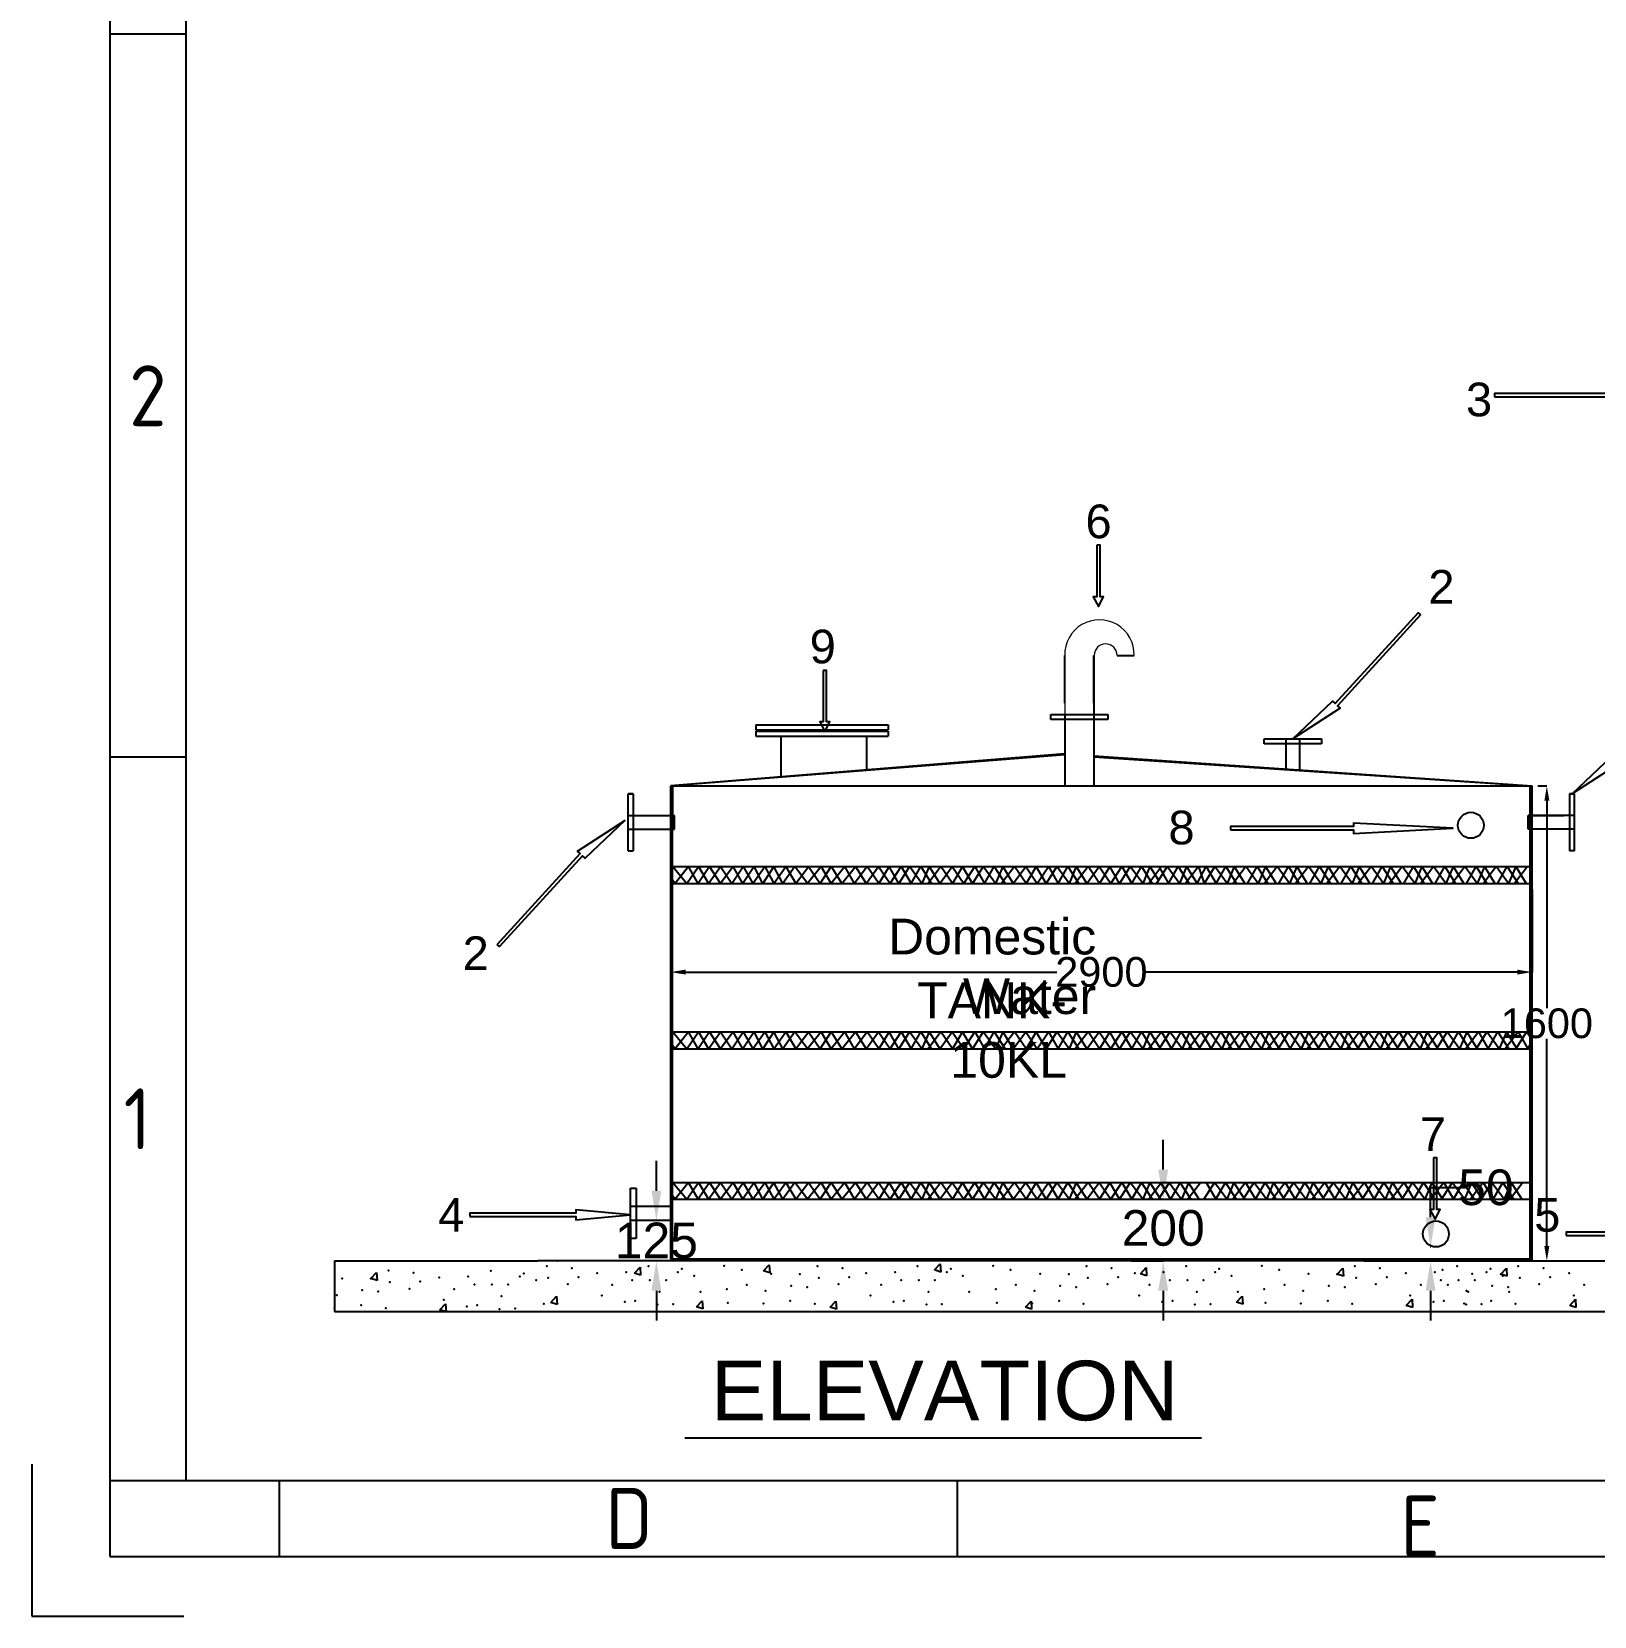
# Model space of a CAD drawing. Header units: millimetres. Extents: x 11098 to 43438, y 8603 to 21518.
# Drawn here: x 11098 to 16360, y 8658 to 13994 of the extents above; entities that cross this region are included whole.
import ezdxf
from ezdxf.enums import TextEntityAlignment as Align

# ---------------------------------------------------------------- set-up
doc = ezdxf.new("R2010")
doc.units = ezdxf.units.MM
doc.header["$MEASUREMENT"] = 0
doc.layers.add('TEXT', color=5, linetype='Continuous')
doc.styles.add('ISOCP', font='isocp.shx')
doc.styles.get("Standard").update_dxf_attribs({"font": 'arial.ttf'})
doc.dimstyles.get("Standard").update_dxf_attribs({"dimtxt": 100, "dimasz": 50, "dimexe": 0.18, "dimexo": 20, "dimgap": 0.5, "dimtad": 0, "dimtih": 1, "dimtoh": 1, "dimdec": 0, "dimzin": 0, "dimdsep": 46, "dimtxsty": 'Standard', "dimcen": 0.09, "dimadec": 0, "dimazin": 0, "dimtfac": 1, "dimtdec": 0, "dimtofl": 0, "dimtmove": 0, "dimatfit": 3, "dimfxl": 1, "dimtolj": 1, "dimtzin": 0, "dimarcsym": 0})

# ---------------------------------------------------------------- blocks, each defined once
blk = doc.blocks.new('*D60')
at = {"color": 0, "lineweight": -2, "transparency": 16777216}
for p, q in [((14908.5, 10162.2), (14908.5, 10262.2)), ((14830.2, 10062.2), (14908.7, 10062.2)), ((14800.4, 9854.3), (14908.7, 9854.3)), ((14908.5, 9754.3), (14908.5, 9654.3))]:
    blk.add_line(p, q, dxfattribs=at)
at = {"color": 0, "transparency": 16777216}
for points in [[(14891.8, 10162.2), (14925.1, 10162.2), (14908.5, 10062.2)], [(14891.8, 9754.3), (14925.1, 9754.3), (14908.5, 9854.3)]]:
    blk.add_solid(points, dxfattribs=at)
at = {"layer": 'Defpoints', "color": 0, "transparency": 16777216}
for p in [(14810.2, 10062.2), (14780.4, 9854.3), (14908.5, 9854.3)]:
    blk.add_point(p, dxfattribs=at)
at = {"color": 0, "transparency": 16777216, "insert": (14908.5, 9964.8), "char_height": 120, "attachment_point": 5}
blk.add_mtext('\\A1;200', dxfattribs=at)
blk = doc.blocks.new('*D63')
at = {"color": 0, "lineweight": -2, "transparency": 16777216}
for p, q in [((13201.9, 10091.1), (13201.9, 10191.1)), ((13219.4, 9991.1), (13202, 9991.1)), ((13219.4, 9854.3), (13202, 9854.3)), ((13201.9, 9754.3), (13201.9, 9654.3))]:
    blk.add_line(p, q, dxfattribs=at)
at = {"color": 0, "transparency": 16777216}
for points in [[(13185.2, 10091.1), (13218.5, 10091.1), (13201.9, 9991.1)], [(13185.2, 9754.3), (13218.5, 9754.3), (13201.9, 9854.3)]]:
    blk.add_solid(points, dxfattribs=at)
at = {"layer": 'Defpoints', "color": 0, "transparency": 16777216}
for p in [(13199.4, 9991.1), (13199.4, 9854.3), (13201.9, 9854.3)]:
    blk.add_point(p, dxfattribs=at)
at = {"color": 0, "transparency": 16777216, "insert": (13201.9, 9922.7), "char_height": 120, "attachment_point": 5}
blk.add_mtext('\\A1;125', dxfattribs=at)
blk = doc.blocks.new('*D64')
at = {"color": 0, "lineweight": -2, "transparency": 16777216}
for p, q in [((15808.7, 10001.6), (15808.7, 10101.6)), ((15808.7, 10101.6), (15908.7, 10101.6)), ((15806.8, 9901.6), (15808.5, 9901.6)), ((15806.8, 9854.3), (15808.5, 9854.3)), ((15808.7, 9754.3), (15808.7, 9654.3))]:
    blk.add_line(p, q, dxfattribs=at)
at = {"color": 0, "transparency": 16777216}
for points in [[(15792.1, 10001.6), (15825.4, 10001.6), (15808.7, 9901.6)], [(15792.1, 9754.3), (15825.4, 9754.3), (15808.7, 9854.3)]]:
    blk.add_solid(points, dxfattribs=at)
at = {"layer": 'Defpoints', "color": 0, "transparency": 16777216}
for p in [(15826.8, 9901.6), (15808.7, 9854.3), (15826.8, 9854.3)]:
    blk.add_point(p, dxfattribs=at)
at = {"color": 0, "transparency": 16777216, "insert": (15995, 10101.6), "char_height": 120, "attachment_point": 5}
blk.add_mtext('\\A1;50', dxfattribs=at)
blk = doc.blocks.new('*D79')
at = {"color": 0, "lineweight": -2, "transparency": 16777216}
for p, q in [((16170.4, 11454), (16200.4, 11454)), ((16200.2, 11404), (16200.2, 10705.7)), ((16200.2, 9904.3), (16200.2, 10602.6)), ((16170.4, 9854.3), (16200.4, 9854.3))]:
    blk.add_line(p, q, dxfattribs=at)
at = {"color": 0, "transparency": 16777216}
for points in [[(16191.9, 11404), (16208.6, 11404), (16200.2, 11454)], [(16191.9, 9904.3), (16208.6, 9904.3), (16200.2, 9854.3)]]:
    blk.add_solid(points, dxfattribs=at)
at = {"layer": 'Defpoints', "color": 0, "transparency": 16777216}
for p in [(16150.4, 11454), (16150.4, 9854.3), (16200.2, 9854.3)]:
    blk.add_point(p, dxfattribs=at)
at = {"color": 0, "transparency": 16777216, "insert": (16200.2, 10654.1), "char_height": 100, "attachment_point": 5}
blk.add_mtext('\\A1;1600', dxfattribs=at)
blk = doc.blocks.new('*D80')
at = {"color": 0, "lineweight": -2, "transparency": 16777216}
for p, q in [((13250.3, 11105.2), (13250.3, 10826.9)), ((16150.4, 11105.5), (16150.4, 10826.9)), ((13300.3, 10827.1), (14549.8, 10827.1)), ((16100.4, 10827.1), (14850.8, 10827.1))]:
    blk.add_line(p, q, dxfattribs=at)
at = {"color": 0, "transparency": 16777216}
for points in [[(13300.3, 10835.4), (13300.3, 10818.8), (13250.3, 10827.1)], [(16100.4, 10835.4), (16100.4, 10818.8), (16150.4, 10827.1)]]:
    blk.add_solid(points, dxfattribs=at)
at = {"layer": 'Defpoints', "color": 0, "transparency": 16777216}
for p in [(13250.3, 11125.2), (16150.4, 11125.5), (16150.4, 10827.1)]:
    blk.add_point(p, dxfattribs=at)
at = {"color": 0, "transparency": 16777216, "insert": (14700.3, 10827.1), "char_height": 100, "attachment_point": 5}
blk.add_mtext('\\A1;2900', dxfattribs=at)

msp = doc.modelspace()

# ---------------------------------------------------------------- linework, layer by layer
at = {"color": 0}
for p, q in [((11361.2, 21262.1), (11361.2, 13985.5)), ((11617.5, 21005.8), (11617.5, 13985.5)), ((11617.5, 13985.5), (11361.2, 13985.5)), ((11361.2, 13985.5), (11361.2, 8859.3)), ((11617.5, 13985.5), (11617.5, 9115.6)), ((11617.5, 11550.6), (11361.2, 11550.6)), ((11098.4, 9170.4), (11098.4, 8657.8)), ((11361.2, 9115.6), (11893.2, 9115.6)), ((11893.2, 9115.6), (25386.2, 9115.6)), ((11931.2, 9115.6), (11931.2, 8859.3)), ((14214.4, 9115.6), (14214.4, 8859.3)), ((11361.2, 8859.3), (11893.2, 8859.3)), ((11893.2, 8859.3), (25642.5, 8859.3)), ((11098.4, 8657.8), (11611, 8657.8))]:
    msp.add_line(p, q, dxfattribs=at)
for p, q in [((14576.8, 11732.8), (14576.8, 11893.5)), ((14675, 11893.5), (14675, 11454)), ((14675, 11732.8), (14675, 11893.5)), ((14675, 11893.5), (14675.8, 11893.5)), ((14753, 11893.5), (14810.7, 11893.5)), ((14529.5, 11694.6), (14603.2, 11694.6)), ((14529.5, 11677.6), (14529.5, 11694.6)), ((14576.8, 11694.6), (14576.8, 11454)), ((14603.2, 11694.6), (14648.6, 11694.6)), ((14648.6, 11694.6), (14722.3, 11694.6)), ((14722.3, 11694.6), (14722.3, 11677.6)), ((13536.5, 11659.5), (13982.7, 11659.5)), ((13536.5, 11659.5), (13536.5, 11642.5)), ((13536.5, 11642.5), (13982.7, 11642.5)), ((13536.5, 11638.8), (13982.7, 11638.8)), ((13536.5, 11638.8), (13536.5, 11621.8)), ((13982.7, 11659.5), (13982.7, 11642.5)), ((13982.7, 11638.8), (13982.7, 11621.8)), ((14603.2, 11677.6), (14529.5, 11677.6)), ((14722.3, 11677.6), (14603.2, 11677.6)), ((13536.5, 11621.8), (13982.7, 11621.8)), ((13620.4, 11621.8), (13620.4, 11483.1)), ((13909, 11621.8), (13909, 11505.9)), ((15248.2, 11613.1), (15321.8, 11613.1)), ((15248.2, 11596.1), (15248.2, 11613.1)), ((15321.8, 11596.1), (15248.2, 11596.1)), ((15321.8, 11613.1), (15321.8, 11513.4)), ((15321.8, 11613.1), (15367.2, 11613.1)), ((15321.8, 11612.2), (15321.8, 11612.2)), ((15440.9, 11596.1), (15321.8, 11596.1)), ((15367.2, 11613.1), (15367.2, 11505.7)), ((15367.2, 11613.1), (15440.9, 11613.1)), ((15440.9, 11613.1), (15440.9, 11596.1)), ((14576.8, 11562.2), (13250.4, 11454)), ((14576.8, 11558.4), (13256.3, 11454)), ((14675, 11555.5), (16150.4, 11454)), ((14675, 11551.9), (16144.4, 11454)), ((13107.2, 11354.1), (13107.2, 11427.8)), ((13107.2, 11427.8), (13124.2, 11427.8)), ((13124.2, 11427.8), (13107.2, 11427.8)), ((13124.2, 11427.8), (13124.2, 11308.8)), ((13250.3, 9860), (13250.3, 11454)), ((13250.4, 11454), (16150.4, 11454)), ((13256.3, 9860), (13256.3, 11454)), ((13256.3, 11454), (13256.3, 11354)), ((13256.3, 11454), (13256.3, 11354)), ((13256.3, 11454), (13256.3, 11354)), ((13256.3, 11354), (13256.3, 11440.5)), ((16144.4, 9854.3), (16144.4, 11454)), ((16150.4, 9854.3), (16150.4, 11454)), ((16276.6, 11427.8), (16276.6, 11308.8)), ((16293.6, 11427.8), (16276.6, 11427.8)), ((16276.6, 11427.8), (16293.6, 11427.8)), ((16293.6, 11354.1), (16293.6, 11427.8)), ((13107.2, 11308.8), (13107.2, 11354.1)), ((13107.2, 11354), (13263, 11354)), ((13263, 11308.8), (13263, 11354.1)), ((16137.8, 11308.8), (16137.8, 11354.1)), ((16293.6, 11354), (16137.8, 11354)), ((16144.6, 11354), (16257.1, 11354)), ((16293.6, 11308.8), (16293.6, 11354.1)), ((13107.2, 11308.8), (13263, 11308.8)), ((13107.2, 11235.1), (13107.2, 11308.8)), ((13108.1, 11308.8), (13108.1, 11308.8)), ((13124.2, 11308.8), (13124.2, 11235.1)), ((16293.6, 11308.8), (16137.8, 11308.8)), ((16276.6, 11308.8), (16276.6, 11235.1)), ((16292.7, 11308.8), (16292.7, 11308.8)), ((16293.6, 11235.1), (16293.6, 11308.8)), ((13107.2, 11235.1), (13124.2, 11235.1)), ((16293.6, 11235.1), (16276.6, 11235.1)), ((13256.1, 11182.2), (14178.2, 11182.2)), ((13256.1, 11182.2), (16150.4, 11182.2)), ((13257, 11182.2), (13304.7, 11125.5)), ((13310.3, 11182.2), (13264.7, 11125.5)), ((13304.7, 11125.5), (13344, 11182.2)), ((13342.5, 11125.5), (13310.3, 11182.2)), ((13380.7, 11182.2), (13342.5, 11125.5)), ((13344, 11182.2), (13377.6, 11125.5)), ((13377.6, 11125.5), (13418.1, 11182.2)), ((13418, 11125.5), (13380.7, 11182.2)), ((13460.5, 11182.2), (13418, 11125.5)), ((13418.1, 11182.2), (13456, 11125.5)), ((13456, 11125.5), (13493.6, 11182.2)), ((13492.4, 11125.5), (13460.5, 11182.2)), ((13531.2, 11182.2), (13492.4, 11125.5)), ((13493.6, 11182.2), (13526.4, 11125.5)), ((13526.4, 11125.5), (13566.8, 11182.2)), ((13560.2, 11125.5), (13531.2, 11182.2)), ((13597.3, 11182.2), (13560.2, 11125.5)), ((13566.8, 11182.2), (13597.6, 11125.5)), ((13627.4, 11125.5), (13597.3, 11182.2)), ((13597.6, 11125.5), (13637.3, 11182.2)), ((13668.2, 11182.2), (13627.4, 11125.5)), ((13637.3, 11182.2), (13671.2, 11125.5)), ((13710.5, 11125.5), (13668.2, 11182.2)), ((13671.2, 11125.5), (13713.9, 11182.2)), ((13756.8, 11182.2), (13710.5, 11125.5)), ((13713.9, 11182.2), (13753.4, 11125.5)), ((13753.4, 11125.5), (13790.6, 11182.2)), ((13790.9, 11125.5), (13756.8, 11182.2)), ((13790.6, 11182.2), (13825.9, 11125.5)), ((13835.9, 11182.2), (13790.9, 11125.5)), ((13825.9, 11125.5), (13872.6, 11182.2)), ((13868.8, 11125.5), (13835.9, 11182.2)), ((13912, 11182.2), (13868.8, 11125.5)), ((13872.6, 11182.2), (13908.1, 11125.5)), ((13908.1, 11125.5), (13949.9, 11182.2)), ((13951.1, 11125.5), (13912, 11182.2)), ((13949.9, 11182.2), (13988.9, 11125.5)), ((13985.1, 11182.2), (13951.1, 11125.5)), ((14018.5, 11125.5), (13985.1, 11182.2)), ((13988.9, 11125.5), (14026.4, 11182.2)), ((14054.4, 11182.2), (14018.5, 11125.5)), ((14026.4, 11182.2), (14059.4, 11125.5)), ((14096.1, 11125.5), (14054.4, 11182.2)), ((14059.4, 11125.5), (14091.9, 11182.2)), ((14091.9, 11182.2), (14128.4, 11125.5)), ((14120.3, 11182.2), (14096.1, 11125.5)), ((14159.8, 11182.2), (14116.6, 11125.5)), ((14120.3, 11182.2), (14155.8, 11125.5)), ((14155.8, 11125.5), (14197.6, 11182.2)), ((14198.8, 11125.5), (14159.8, 11182.2)), ((14197.6, 11182.2), (14236.6, 11125.5)), ((14232.8, 11182.2), (14198.8, 11125.5)), ((14266.3, 11125.5), (14232.8, 11182.2)), ((14236.6, 11125.5), (14274.1, 11182.2)), ((14302.2, 11182.2), (14266.3, 11125.5)), ((14274.1, 11182.2), (14307.2, 11125.5)), ((14343.9, 11125.5), (14302.2, 11182.2)), ((14307.2, 11125.5), (14339.7, 11182.2)), ((14339.7, 11182.2), (14376.1, 11125.5)), ((14368.1, 11182.2), (14343.9, 11125.5)), ((14407.5, 11182.2), (14364.3, 11125.5)), ((14368.1, 11182.2), (14403.5, 11125.5)), ((14403.5, 11125.5), (14445.4, 11182.2)), ((14446.6, 11125.5), (14407.5, 11182.2)), ((14445.4, 11182.2), (14484.4, 11125.5)), ((14480.6, 11182.2), (14446.6, 11125.5)), ((14514, 11125.5), (14480.6, 11182.2)), ((14484.4, 11125.5), (14521.9, 11182.2)), ((14549.9, 11182.2), (14514, 11125.5)), ((14521.9, 11182.2), (14554.9, 11125.5)), ((14591.6, 11125.5), (14549.9, 11182.2)), ((14554.9, 11125.5), (14587.4, 11182.2)), ((14587.4, 11182.2), (14623.9, 11125.5)), ((14615.8, 11182.2), (14591.6, 11125.5)), ((14655.3, 11182.2), (14612.1, 11125.5)), ((14615.8, 11182.2), (14651.3, 11125.5)), ((14651.3, 11125.5), (14693.1, 11182.2)), ((14694.3, 11125.5), (14655.3, 11182.2)), ((14693.1, 11182.2), (14732.1, 11125.5)), ((14728.3, 11182.2), (14694.3, 11125.5)), ((14761.8, 11125.5), (14728.3, 11182.2)), ((14732.1, 11125.5), (14769.6, 11182.2)), ((14797.7, 11182.2), (14761.8, 11125.5)), ((14769.6, 11182.2), (14802.6, 11125.5)), ((14839.4, 11125.5), (14797.7, 11182.2)), ((14802.6, 11125.5), (14835.2, 11182.2)), ((14835.2, 11182.2), (14871.6, 11125.5)), ((14863.6, 11182.2), (14839.4, 11125.5)), ((14897.6, 11175.1), (14859.8, 11125.5)), ((14863.6, 11182.2), (14892.3, 11136.2)), ((14921.5, 11182.2), (14885.6, 11125.5)), ((14893.4, 11182.2), (14926.4, 11125.5)), ((14963.2, 11125.5), (14921.5, 11182.2)), ((14926.4, 11125.5), (14959, 11182.2)), ((14959, 11182.2), (14995.4, 11125.5)), ((14987.4, 11182.2), (14963.2, 11125.5)), ((15026.8, 11182.2), (14983.6, 11125.5)), ((14987.4, 11182.2), (15022.8, 11125.5)), ((15022.8, 11125.5), (15053.6, 11182.2)), ((15026.8, 11182.2), (15045.8, 11125.5)), ((15081.7, 11182.2), (15045.8, 11125.5)), ((15053.6, 11182.2), (15086.6, 11125.5)), ((15123.4, 11125.5), (15081.7, 11182.2)), ((15086.6, 11125.5), (15119.1, 11182.2)), ((15119.1, 11182.2), (15155.6, 11125.5)), ((15147.6, 11182.2), (15123.4, 11125.5)), ((15187, 11182.2), (15143.8, 11125.5)), ((15147.6, 11182.2), (15183, 11125.5)), ((15228.7, 11125.5), (15187, 11182.2)), ((15191.9, 11125.5), (15224.5, 11182.2)), ((15224.5, 11182.2), (15260.9, 11125.5)), ((15252.9, 11182.2), (15228.7, 11125.5)), ((15292.3, 11182.2), (15249.1, 11125.5)), ((15252.9, 11182.2), (15288.3, 11125.5)), ((15334, 11125.5), (15292.3, 11182.2)), ((15297.3, 11125.5), (15329.8, 11182.2)), ((15329.8, 11182.2), (15366.3, 11125.5)), ((15358.2, 11182.2), (15334, 11125.5)), ((15397.6, 11182.2), (15354.4, 11125.5)), ((15358.2, 11182.2), (15393.7, 11125.5)), ((15439.3, 11125.5), (15397.6, 11182.2)), ((15402.6, 11125.5), (15435.1, 11182.2)), ((15435.1, 11182.2), (15471.6, 11125.5)), ((15463.5, 11182.2), (15439.3, 11125.5)), ((15503, 11182.2), (15459.8, 11125.5)), ((15463.5, 11182.2), (15499, 11125.5)), ((15544.6, 11125.5), (15503, 11182.2)), ((15507.9, 11125.5), (15540.4, 11182.2)), ((15540.4, 11182.2), (15576.9, 11125.5)), ((15568.8, 11182.2), (15544.6, 11125.5)), ((15608.3, 11182.2), (15565.1, 11125.5)), ((15568.8, 11182.2), (15604.3, 11125.5)), ((15650, 11125.5), (15608.3, 11182.2)), ((15613.2, 11125.5), (15645.8, 11182.2)), ((15645.8, 11182.2), (15682.2, 11125.5)), ((15674.2, 11182.2), (15650, 11125.5)), ((15713.6, 11182.2), (15670.4, 11125.5)), ((15674.2, 11182.2), (15709.6, 11125.5)), ((15755.3, 11125.5), (15713.6, 11182.2)), ((15718.6, 11125.5), (15751.1, 11182.2)), ((15751.1, 11182.2), (15787.5, 11125.5)), ((15779.5, 11182.2), (15755.3, 11125.5)), ((15818.9, 11182.2), (15775.7, 11125.5)), ((15779.5, 11182.2), (15814.9, 11125.5)), ((15860.6, 11125.5), (15818.9, 11182.2)), ((15823.9, 11125.5), (15856.4, 11182.2)), ((15856.4, 11182.2), (15892.9, 11125.5)), ((15884.8, 11182.2), (15860.6, 11125.5)), ((15924.2, 11182.2), (15881, 11125.5)), ((15884.8, 11182.2), (15920.3, 11125.5)), ((15965.9, 11125.5), (15924.2, 11182.2)), ((15929.2, 11125.5), (15961.7, 11182.2)), ((15961.7, 11182.2), (15998.2, 11125.5)), ((15990.1, 11182.2), (15965.9, 11125.5)), ((16029.6, 11182.2), (15986.4, 11125.5)), ((15990.1, 11182.2), (16025.6, 11125.5)), ((16071.2, 11125.5), (16029.6, 11182.2)), ((16034.5, 11125.5), (16067, 11182.2)), ((16067, 11182.2), (16103.5, 11125.5)), ((16095.4, 11182.2), (16071.2, 11125.5)), ((16134.9, 11182.2), (16091.7, 11125.5)), ((16095.4, 11182.2), (16130.9, 11125.5)), ((13264.7, 11125.5), (13256.1, 11136.6)), ((13256.1, 11125.5), (16150.4, 11125.5)), ((13257, 11125.5), (13829.2, 11125.5)), ((13256.1, 10741.4), (13257, 10742.4)), ((13256.1, 10625.5), (14178.2, 10625.5)), ((13256.1, 10625.5), (16150.4, 10625.5)), ((13257, 10625.5), (13304.7, 10568.9)), ((13310.3, 10625.5), (13264.7, 10568.9)), ((13304.7, 10568.9), (13344, 10625.5)), ((13342.5, 10568.9), (13310.3, 10625.5)), ((13380.7, 10625.5), (13342.5, 10568.9)), ((13344, 10625.5), (13377.6, 10568.9)), ((13377.6, 10568.9), (13418.1, 10625.5)), ((13418, 10568.9), (13380.7, 10625.5)), ((13460.5, 10625.5), (13418, 10568.9)), ((13418.1, 10625.5), (13456, 10568.9)), ((13456, 10568.9), (13493.6, 10625.5)), ((13492.4, 10568.9), (13460.5, 10625.5)), ((13531.2, 10625.5), (13492.4, 10568.9)), ((13493.6, 10625.5), (13526.4, 10568.9)), ((13526.4, 10568.9), (13566.8, 10625.5)), ((13560.2, 10568.9), (13531.2, 10625.5)), ((13597.3, 10625.5), (13560.2, 10568.9)), ((13566.8, 10625.5), (13597.6, 10568.9)), ((13627.4, 10568.9), (13597.3, 10625.5)), ((13597.6, 10568.9), (13637.3, 10625.5)), ((13668.2, 10625.5), (13627.4, 10568.9)), ((13637.3, 10625.5), (13671.2, 10568.9)), ((13710.5, 10568.9), (13668.2, 10625.5)), ((13671.2, 10568.9), (13713.9, 10625.5)), ((13756.8, 10625.5), (13710.5, 10568.9)), ((13713.9, 10625.5), (13753.4, 10568.9)), ((13753.4, 10568.9), (13790.6, 10625.5)), ((13790.9, 10568.9), (13756.8, 10625.5)), ((13790.6, 10625.5), (13825.9, 10568.9)), ((13835.9, 10625.5), (13790.9, 10568.9)), ((13825.9, 10568.9), (13872.6, 10625.5)), ((13868.8, 10568.9), (13835.9, 10625.5)), ((13912, 10625.5), (13868.8, 10568.9)), ((13872.6, 10625.5), (13908.1, 10568.9)), ((13908.1, 10568.9), (13949.9, 10625.5)), ((13951.1, 10568.9), (13912, 10625.5)), ((13949.9, 10625.5), (13988.9, 10568.9)), ((13985.1, 10625.5), (13951.1, 10568.9)), ((14018.5, 10568.9), (13985.1, 10625.5)), ((13988.9, 10568.9), (14026.4, 10625.5)), ((14054.4, 10625.5), (14018.5, 10568.9)), ((14026.4, 10625.5), (14059.4, 10568.9)), ((14096.1, 10568.9), (14054.4, 10625.5)), ((14059.4, 10568.9), (14091.9, 10625.5)), ((14091.9, 10625.5), (14128.4, 10568.9)), ((14120.3, 10625.5), (14096.1, 10568.9)), ((14159.8, 10625.5), (14116.6, 10568.9)), ((14120.3, 10625.5), (14155.8, 10568.9)), ((14155.8, 10568.9), (14197.6, 10625.5)), ((14198.8, 10568.9), (14159.8, 10625.5)), ((14197.6, 10625.5), (14236.6, 10568.9)), ((14232.8, 10625.5), (14198.8, 10568.9)), ((14266.3, 10568.9), (14232.8, 10625.5)), ((14236.6, 10568.9), (14274.1, 10625.5)), ((14302.2, 10625.5), (14266.3, 10568.9)), ((14274.1, 10625.5), (14307.2, 10568.9)), ((14343.9, 10568.9), (14302.2, 10625.5)), ((14307.2, 10568.9), (14339.7, 10625.5)), ((14339.7, 10625.5), (14376.1, 10568.9)), ((14368.1, 10625.5), (14343.9, 10568.9)), ((14407.5, 10625.5), (14364.3, 10568.9)), ((14368.1, 10625.5), (14403.5, 10568.9)), ((14403.5, 10568.9), (14445.4, 10625.5)), ((14446.6, 10568.9), (14407.5, 10625.5)), ((14445.4, 10625.5), (14484.4, 10568.9)), ((14480.6, 10625.5), (14446.6, 10568.9)), ((14514, 10568.9), (14480.6, 10625.5)), ((14484.4, 10568.9), (14521.9, 10625.5)), ((14549.9, 10625.5), (14514, 10568.9)), ((14521.9, 10625.5), (14554.9, 10568.9)), ((14591.6, 10568.9), (14549.9, 10625.5)), ((14554.9, 10568.9), (14587.4, 10625.5)), ((14587.4, 10625.5), (14623.9, 10568.9)), ((14615.8, 10625.5), (14591.6, 10568.9)), ((14655.3, 10625.5), (14612.1, 10568.9)), ((14615.8, 10625.5), (14651.3, 10568.9)), ((14651.3, 10568.9), (14693.1, 10625.5)), ((14694.3, 10568.9), (14655.3, 10625.5)), ((14693.1, 10625.5), (14732.1, 10568.9)), ((14728.3, 10625.5), (14694.3, 10568.9)), ((14761.8, 10568.9), (14728.3, 10625.5)), ((14732.1, 10568.9), (14769.6, 10625.5)), ((14797.7, 10625.5), (14761.8, 10568.9)), ((14769.6, 10625.5), (14802.6, 10568.9)), ((14839.4, 10568.9), (14797.7, 10625.5)), ((14802.6, 10568.9), (14835.2, 10625.5)), ((14835.2, 10625.5), (14871.6, 10568.9)), ((14863.6, 10625.5), (14839.4, 10568.9)), ((14903, 10625.5), (14859.8, 10568.9)), ((14863.6, 10625.5), (14899, 10568.9)), ((14931.1, 10625.5), (14895.2, 10568.9)), ((14903, 10625.5), (14936, 10568.9)), ((14972.8, 10568.9), (14931.1, 10625.5)), ((14936, 10568.9), (14968.6, 10625.5)), ((14968.6, 10625.5), (15005, 10568.9)), ((14997, 10625.5), (14972.8, 10568.9)), ((15036.4, 10625.5), (14993.2, 10568.9)), ((14997, 10625.5), (15032.4, 10568.9)), ((15064.5, 10625.5), (15028.5, 10568.9)), ((15036.4, 10625.5), (15069.4, 10568.9)), ((15106.2, 10568.9), (15064.5, 10625.5)), ((15069.4, 10568.9), (15101.9, 10625.5)), ((15101.9, 10625.5), (15138.4, 10568.9)), ((15130.4, 10625.5), (15106.2, 10568.9)), ((15169.8, 10625.5), (15126.6, 10568.9)), ((15130.4, 10625.5), (15165.8, 10568.9)), ((15197.9, 10625.5), (15161.9, 10568.9)), ((15169.8, 10625.5), (15202.8, 10568.9)), ((15239.5, 10568.9), (15197.9, 10625.5)), ((15202.8, 10568.9), (15235.3, 10625.5)), ((15235.3, 10625.5), (15271.8, 10568.9)), ((15263.7, 10625.5), (15239.5, 10568.9)), ((15303.2, 10625.5), (15260, 10568.9)), ((15263.7, 10625.5), (15299.2, 10568.9)), ((15331.2, 10625.5), (15295.3, 10568.9)), ((15303.2, 10625.5), (15336.2, 10568.9)), ((15372.9, 10568.9), (15331.2, 10625.5)), ((15336.2, 10568.9), (15368.7, 10625.5)), ((15368.7, 10625.5), (15405.2, 10568.9)), ((15397.1, 10625.5), (15372.9, 10568.9)), ((15436.6, 10625.5), (15393.4, 10568.9)), ((15397.1, 10625.5), (15432.6, 10568.9)), ((15464.6, 10625.5), (15428.7, 10568.9)), ((15436.6, 10625.5), (15469.6, 10568.9)), ((15506.3, 10568.9), (15464.6, 10625.5)), ((15469.6, 10568.9), (15502.1, 10625.5)), ((15502.1, 10625.5), (15538.6, 10568.9)), ((15530.5, 10625.5), (15506.3, 10568.9)), ((15569.9, 10625.5), (15526.8, 10568.9)), ((15530.5, 10625.5), (15566, 10568.9)), ((15598, 10625.5), (15562.1, 10568.9)), ((15569.9, 10625.5), (15603, 10568.9)), ((15639.7, 10568.9), (15598, 10625.5)), ((15603, 10568.9), (15635.5, 10625.5)), ((15635.5, 10625.5), (15672, 10568.9)), ((15663.9, 10625.5), (15639.7, 10568.9)), ((15703.3, 10625.5), (15660.1, 10568.9)), ((15663.9, 10625.5), (15699.4, 10568.9)), ((15731.4, 10625.5), (15695.5, 10568.9)), ((15703.3, 10625.5), (15736.4, 10568.9)), ((15773.1, 10568.9), (15731.4, 10625.5)), ((15736.4, 10568.9), (15768.9, 10625.5)), ((15768.9, 10625.5), (15805.4, 10568.9)), ((15797.3, 10625.5), (15773.1, 10568.9)), ((15836.7, 10625.5), (15793.5, 10568.9)), ((15797.3, 10625.5), (15832.8, 10568.9)), ((15864.8, 10625.5), (15828.9, 10568.9)), ((15836.7, 10625.5), (15869.7, 10568.9)), ((15906.5, 10568.9), (15864.8, 10625.5)), ((15869.7, 10568.9), (15902.3, 10625.5)), ((15902.3, 10625.5), (15938.7, 10568.9)), ((15930.7, 10625.5), (15906.5, 10568.9)), ((15970.1, 10625.5), (15926.9, 10568.9)), ((15930.7, 10625.5), (15966.1, 10568.9)), ((15998.2, 10625.5), (15962.3, 10568.9)), ((15970.1, 10625.5), (16003.1, 10568.9)), ((16039.9, 10568.9), (15998.2, 10625.5)), ((16003.1, 10568.9), (16035.7, 10625.5)), ((16035.7, 10625.5), (16072.1, 10568.9)), ((16064.1, 10625.5), (16039.9, 10568.9)), ((16103.5, 10625.5), (16060.3, 10568.9)), ((16064.1, 10625.5), (16099.5, 10568.9)), ((16131.6, 10625.5), (16095.7, 10568.9)), ((16103.5, 10625.5), (16136.5, 10568.9)), ((16144.4, 10608.1), (16131.6, 10625.5)), ((13264.7, 10568.9), (13256.1, 10579.9)), ((13256.1, 10568.9), (16150.4, 10568.9)), ((13256.3, 10118.9), (13256.3, 10568.9)), ((13256.3, 10568.9), (13768.8, 10568.9)), ((16136.5, 10568.9), (16144.4, 10582.6)), ((13256.3, 9860), (13256.3, 10260)), ((13114.4, 10038.4), (13114.4, 10099.8)), ((13114.4, 10099.8), (13133.3, 10099.8)), ((13133.3, 10099.8), (13133.3, 9929.7)), ((13256.1, 10118.9), (14178.2, 10118.9)), ((13256.1, 10118.9), (16150.4, 10118.9)), ((13256.1, 10117.8), (13257, 10118.9)), ((13257, 10118.9), (13304.7, 10062.2)), ((13310.3, 10118.9), (13264.7, 10062.2)), ((13304.7, 10062.2), (13344, 10118.9)), ((13342.5, 10062.2), (13310.3, 10118.9)), ((13380.7, 10118.9), (13342.5, 10062.2)), ((13344, 10118.9), (13377.6, 10062.2)), ((13377.6, 10062.2), (13418.1, 10118.9)), ((13418, 10062.2), (13380.7, 10118.9)), ((13460.5, 10118.9), (13418, 10062.2)), ((13418.1, 10118.9), (13456, 10062.2)), ((13456, 10062.2), (13493.6, 10118.9)), ((13492.4, 10062.2), (13460.5, 10118.9)), ((13531.2, 10118.9), (13492.4, 10062.2)), ((13493.6, 10118.9), (13526.4, 10062.2)), ((13526.4, 10062.2), (13566.8, 10118.9)), ((13560.2, 10062.2), (13531.2, 10118.9)), ((13597.3, 10118.9), (13560.2, 10062.2)), ((13566.8, 10118.9), (13597.6, 10062.2)), ((13627.4, 10062.2), (13597.3, 10118.9)), ((13597.6, 10062.2), (13637.3, 10118.9)), ((13668.2, 10118.9), (13627.4, 10062.2)), ((13637.3, 10118.9), (13671.2, 10062.2)), ((13710.5, 10062.2), (13668.2, 10118.9)), ((13671.2, 10062.2), (13713.9, 10118.9)), ((13756.8, 10118.9), (13710.5, 10062.2)), ((13713.9, 10118.9), (13753.4, 10062.2)), ((13753.4, 10062.2), (13790.6, 10118.9)), ((13790.9, 10062.2), (13756.8, 10118.9)), ((13790.6, 10118.9), (13825.9, 10062.2)), ((13835.9, 10118.9), (13790.9, 10062.2)), ((13825.9, 10062.2), (13872.6, 10118.9)), ((13868.8, 10062.2), (13835.9, 10118.9)), ((13912, 10118.9), (13868.8, 10062.2)), ((13872.6, 10118.9), (13908.1, 10062.2)), ((13908.1, 10062.2), (13949.9, 10118.9)), ((13951.1, 10062.2), (13912, 10118.9)), ((13949.9, 10118.9), (13988.9, 10062.2)), ((13985.1, 10118.9), (13951.1, 10062.2)), ((14018.5, 10062.2), (13985.1, 10118.9)), ((13988.9, 10062.2), (14026.4, 10118.9)), ((14054.4, 10118.9), (14018.5, 10062.2)), ((14026.4, 10118.9), (14059.4, 10062.2)), ((14096.1, 10062.2), (14054.4, 10118.9)), ((14059.4, 10062.2), (14091.9, 10118.9)), ((14091.9, 10118.9), (14128.4, 10062.2)), ((14120.3, 10118.9), (14096.1, 10062.2)), ((14159.8, 10118.9), (14116.6, 10062.2)), ((14120.3, 10118.9), (14155.8, 10062.2)), ((14155.8, 10062.2), (14197.6, 10118.9)), ((14198.8, 10062.2), (14159.8, 10118.9)), ((14197.6, 10118.9), (14236.6, 10062.2)), ((14232.8, 10118.9), (14198.8, 10062.2)), ((14266.3, 10062.2), (14232.8, 10118.9)), ((14236.6, 10062.2), (14274.1, 10118.9)), ((14302.2, 10118.9), (14266.3, 10062.2)), ((14274.1, 10118.9), (14307.2, 10062.2)), ((14343.9, 10062.2), (14302.2, 10118.9)), ((14307.2, 10062.2), (14339.7, 10118.9)), ((14339.7, 10118.9), (14376.1, 10062.2)), ((14368.1, 10118.9), (14343.9, 10062.2)), ((14407.5, 10118.9), (14364.3, 10062.2)), ((14368.1, 10118.9), (14403.5, 10062.2)), ((14403.5, 10062.2), (14445.4, 10118.9)), ((14446.6, 10062.2), (14407.5, 10118.9)), ((14445.4, 10118.9), (14484.4, 10062.2)), ((14480.6, 10118.9), (14446.6, 10062.2)), ((14514, 10062.2), (14480.6, 10118.9)), ((14484.4, 10062.2), (14521.9, 10118.9)), ((14549.9, 10118.9), (14514, 10062.2)), ((14521.9, 10118.9), (14554.9, 10062.2)), ((14591.6, 10062.2), (14549.9, 10118.9)), ((14554.9, 10062.2), (14587.4, 10118.9)), ((14587.4, 10118.9), (14623.9, 10062.2)), ((14615.8, 10118.9), (14591.6, 10062.2)), ((14655.3, 10118.9), (14612.1, 10062.2)), ((14615.8, 10118.9), (14651.3, 10062.2)), ((14651.3, 10062.2), (14693.1, 10118.9)), ((14694.3, 10062.2), (14655.3, 10118.9)), ((14693.1, 10118.9), (14732.1, 10062.2)), ((14728.3, 10118.9), (14694.3, 10062.2)), ((14761.8, 10062.2), (14728.3, 10118.9)), ((14732.1, 10062.2), (14769.6, 10118.9)), ((14797.7, 10118.9), (14761.8, 10062.2)), ((14769.6, 10118.9), (14802.6, 10062.2)), ((14839.4, 10062.2), (14797.7, 10118.9)), ((14802.6, 10062.2), (14835.2, 10118.9)), ((14835.2, 10118.9), (14871.6, 10062.2)), ((14863.6, 10118.9), (14839.4, 10062.2)), ((14903, 10118.9), (14859.8, 10062.2)), ((14863.6, 10118.9), (14899, 10062.2)), ((14928.2, 10118), (14892.8, 10062.2)), ((14900.1, 10118), (14932.7, 10062.2)), ((14969.3, 10062.2), (14928.2, 10118)), ((14933.7, 10062.2), (14965.7, 10118)), ((14965.7, 10118), (15001.6, 10062.2)), ((14994.1, 10118), (14970.3, 10062.2)), ((15033.5, 10118), (14991, 10062.2)), ((14994.1, 10118), (15029.6, 10061.3)), ((15080.7, 10118.9), (15044.8, 10062.2)), ((15052.6, 10118.9), (15085.6, 10062.2)), ((15122.4, 10062.2), (15080.7, 10118.9)), ((15085.6, 10062.2), (15118.2, 10118.9)), ((15118.2, 10118.9), (15154.6, 10062.2)), ((15146.6, 10118.9), (15122.4, 10062.2)), ((15186, 10118.9), (15142.8, 10062.2)), ((15146.6, 10118.9), (15182, 10062.2)), ((15214.1, 10118.9), (15178.2, 10062.2)), ((15186, 10118.9), (15219, 10062.2)), ((15255.8, 10062.2), (15214.1, 10118.9)), ((15219, 10062.2), (15251.5, 10118.9)), ((15251.5, 10118.9), (15288, 10062.2)), ((15280, 10118.9), (15255.8, 10062.2)), ((15319.4, 10118.9), (15276.2, 10062.2)), ((15280, 10118.9), (15315.4, 10062.2)), ((15347.5, 10118.9), (15311.5, 10062.2)), ((15319.4, 10118.9), (15352.4, 10062.2)), ((15389.1, 10062.2), (15347.5, 10118.9)), ((15352.4, 10062.2), (15384.9, 10118.9)), ((15384.9, 10118.9), (15421.4, 10062.2)), ((15413.3, 10118.9), (15389.1, 10062.2)), ((15452.8, 10118.9), (15409.6, 10062.2)), ((15413.3, 10118.9), (15448.8, 10062.2)), ((15480.8, 10118.9), (15444.9, 10062.2)), ((15452.8, 10118.9), (15485.8, 10062.2)), ((15522.5, 10062.2), (15480.8, 10118.9)), ((15485.8, 10062.2), (15518.3, 10118.9)), ((15518.3, 10118.9), (15554.8, 10062.2)), ((15546.7, 10118.9), (15522.5, 10062.2)), ((15586.2, 10118.9), (15543, 10062.2)), ((15546.7, 10118.9), (15582.2, 10062.2)), ((15614.2, 10118.9), (15578.3, 10062.2)), ((15586.2, 10118.9), (15619.2, 10062.2)), ((15655.9, 10062.2), (15614.2, 10118.9)), ((15619.2, 10062.2), (15651.7, 10118.9)), ((15651.7, 10118.9), (15688.2, 10062.2)), ((15680.1, 10118.9), (15655.9, 10062.2)), ((15719.6, 10118.9), (15676.4, 10062.2)), ((15680.1, 10118.9), (15715.6, 10062.2)), ((15747.6, 10118.9), (15711.7, 10062.2)), ((15719.6, 10118.9), (15752.6, 10062.2)), ((15789.3, 10062.2), (15747.6, 10118.9)), ((15752.6, 10062.2), (15785.1, 10118.9)), ((15785.1, 10118.9), (15821.6, 10062.2)), ((15813.5, 10118.9), (15789.3, 10062.2)), ((15852.9, 10118.9), (15809.7, 10062.2)), ((15813.5, 10118.9), (15849, 10062.2)), ((15881, 10118.9), (15845.1, 10062.2)), ((15852.9, 10118.9), (15886, 10062.2)), ((15922.7, 10062.2), (15881, 10118.9)), ((15886, 10062.2), (15918.5, 10118.9)), ((15918.5, 10118.9), (15955, 10062.2)), ((15946.9, 10118.9), (15922.7, 10062.2)), ((15986.3, 10118.9), (15943.1, 10062.2)), ((15946.9, 10118.9), (15982.4, 10062.2)), ((16014.4, 10118.9), (15978.5, 10062.2)), ((15986.3, 10118.9), (16019.4, 10062.2)), ((16056.1, 10062.2), (16014.4, 10118.9)), ((16019.4, 10062.2), (16051.9, 10118.9)), ((16051.9, 10118.9), (16088.3, 10062.2)), ((16080.3, 10118.9), (16056.1, 10062.2)), ((16119.7, 10118.9), (16076.5, 10062.2)), ((16080.3, 10118.9), (16115.7, 10062.2)), ((13114.4, 10038.4), (13250.4, 10038.4)), ((13114.4, 9929.7), (13114.4, 10038.4)), ((13264.7, 10062.2), (13256.1, 10073.2)), ((13256.1, 10062.2), (14878.4, 10062.2)), ((14871.6, 10062.2), (16150.4, 10062.2)), ((13250.4, 9991.1), (13114.4, 9991.1)), ((13133.3, 9929.7), (13114.4, 9929.7)), ((12117.6, 9854.3), (12803, 9854.3)), ((12117.6, 9854.3), (12117.6, 9684.3)), ((13316, 9854.3), (12803, 9854.3)), ((13127.8, 9813.2), (13147, 9833.9)), ((13147, 9833.9), (13148.8, 9806.3)), ((16150.4, 9860), (13250.3, 9860)), ((15583.5, 9854.3), (13316, 9854.3)), ((13562.9, 9821.1), (13582.1, 9841.8)), ((13583.9, 9814.2), (13562.9, 9821.1)), ((13582.1, 9841.8), (13583.9, 9814.2)), ((14138.5, 9824), (14157.7, 9844.7)), ((14159.5, 9817.2), (14138.5, 9824)), ((14157.7, 9844.7), (14159.5, 9817.2)), ((14831.7, 9811.1), (14850.8, 9831.9)), ((14850.8, 9831.9), (14852.6, 9804.3)), ((15494.6, 9810), (15513.7, 9830.7)), ((15513.7, 9830.7), (15515.6, 9803.2)), ((15583.5, 9854.3), (16104.1, 9854.3)), ((16044.8, 9810), (16064, 9830.7)), ((16064, 9830.7), (16065.8, 9803.2)), ((16104.1, 9854.3), (16252.9, 9854.3)), ((16252.9, 9854.3), (16410.2, 9854.3)), ((12240.1, 9795.1), (12259.3, 9815.8)), ((12261.1, 9788.3), (12240.1, 9795.1)), ((12259.3, 9815.8), (12261.1, 9788.3)), ((13148.8, 9806.3), (13127.8, 9813.2)), ((14852.6, 9804.3), (14831.7, 9811.1)), ((15515.6, 9803.2), (15494.6, 9810)), ((16065.8, 9803.2), (16044.8, 9810)), ((12846.7, 9715), (12865.8, 9735.8)), ((12867.7, 9708.2), (12846.7, 9715)), ((12865.8, 9735.8), (12867.7, 9708.2)), ((13337, 9699.8), (13356.1, 9720.5)), ((13356.1, 9720.5), (13358, 9693)), ((13787.3, 9698.8), (13806.4, 9719.5)), ((13806.4, 9719.5), (13808.3, 9692)), ((14444.4, 9698.8), (14463.6, 9719.5)), ((14463.6, 9719.5), (14465.4, 9692)), ((15155.3, 9715.5), (15174.4, 9736.2)), ((15176.3, 9708.7), (15155.3, 9715.5)), ((15174.4, 9736.2), (15176.3, 9708.7)), ((15727, 9704.6), (15746.2, 9725.3)), ((15746.2, 9725.3), (15748, 9697.8)), ((16277.3, 9704.6), (16296.5, 9725.3)), ((16296.5, 9725.3), (16298.3, 9697.8)), ((12117.6, 9684.3), (12803, 9684.3)), ((12472.6, 9689.7), (12491.8, 9710.5)), ((12493.6, 9682.9), (12472.6, 9689.7)), ((12491.8, 9710.5), (12493.6, 9682.9)), ((12803, 9684.3), (16104.1, 9684.3)), ((12803, 9684.3), (12803, 9684.3)), ((13358, 9693), (13337, 9699.8)), ((13808.3, 9692), (13787.3, 9698.8)), ((14465.4, 9692), (14444.4, 9698.8)), ((15748, 9697.8), (15727, 9704.6)), ((16104.1, 9684.3), (16410.2, 9684.3)), ((16298.3, 9697.8), (16277.3, 9704.6)), ((13297.5, 9258.3), (15036.8, 9258.3))]:
    msp.add_line(p, q)
for points in [[(16024, 12764.3), (16438.4, 12764.3), (16438.4, 12752.9), (16773, 12769.9), (16438.4, 12786.9), (16438.4, 12775.6), (16024, 12775.6)], [(14684.5, 12264.3), (14684.5, 12090.8), (14673.1, 12090.8), (14690.2, 12058.2), (14707.2, 12090.8), (14695.8, 12090.8), (14695.8, 12264.3)], [(15775.3, 12029.7), (15495.7, 11724), (15504.1, 11716.3), (15344.5, 11613.2), (15479, 11739.3), (15487.3, 11731.6), (15766.9, 12037.4)], [(16715.9, 11844.4), (16436.3, 11538.6), (16444.7, 11531), (16285.1, 11427.8), (16419.6, 11553.9), (16427.9, 11546.3), (16707.5, 11852)], [(13763.5, 11843.2), (13763.5, 11669.7), (13752.2, 11669.7), (13769.2, 11637), (13786.2, 11669.7), (13774.9, 11669.7), (13774.9, 11843.2)], [(12665.2, 10920.5), (12944.8, 11226.3), (12936.5, 11234), (13096, 11337.1), (12961.6, 11211), (12953.2, 11218.7), (12673.6, 10912.9)], [(15134.9, 11305.8), (15549.2, 11305.8), (15549.2, 11294.4), (15883.9, 11311.4), (15549.2, 11328.4), (15549.2, 11317.1), (15134.9, 11317.1)], [(15818, 10201.2), (15818, 10027.7), (15806.7, 10027.7), (15823.7, 9995.1), (15840.7, 10027.7), (15829.4, 10027.7), (15829.4, 10201.2)], [(12574.2, 10004.4), (12930.2, 10004.4), (12930.2, 9993), (13114.4, 10010), (12930.2, 10027), (12930.2, 10015.7), (12574.2, 10015.7)], [(16265, 9939.8), (16621, 9939.8), (16621, 9928.4), (16805.2, 9945.4), (16621, 9962.4), (16621, 9951.1), (16265, 9951.1)]]:
    msp.add_lwpolyline(points, close=True)
at = {"color": 7, "lineweight": 13, "ltscale": 0.5}
for points in [[(14576.8, 11732.8), (14576.8, 11694.6)], [(14675, 11694.6), (14675, 11732.8)]]:
    msp.add_lwpolyline(points, dxfattribs=at)
for centre in [(15944.3, 11321.5), (15826.8, 9945.3)]:
    msp.add_circle(centre, 43.7)
at = {"color": 7, "lineweight": 13, "ltscale": 5}
for centre, radius, start, end in [((14693.7, 11896.4), 117, 358.5778, 181.4222), ((14714.4, 11893.5), 38.6, 0, 180)]:
    msp.add_arc(centre, radius, start, end, dxfattribs=at)
for p in [(12299.5, 9822.5), (12644.1, 9821.7), (12832.6, 9837.4), (12867.6, 9854.3), (12917, 9829.8), (13175.7, 9836.6), (13287.5, 9827.5), (13430.5, 9838.1), (13489.1, 9824.4), (13744, 9837.4), (13828.5, 9829.8), (14081.2, 9836.6), (14193.1, 9827.5), (14336.1, 9838.1), (14394.7, 9824.4), (14649.6, 9837.4), (14734, 9829.8), (14985.6, 9836.6), (15097.4, 9827.5), (15240.5, 9838.1), (15299, 9824.4), (15553.9, 9837.4), (15638.4, 9829.8), (15849.3, 9824.4), (15898.6, 9836.6), (16010.4, 9827.5), (16104.2, 9837.4), (16188.6, 9829.8), (12143.5, 9795.9), (12240.1, 9795.1), (12304, 9783), (12383.9, 9814.9), (12406.8, 9785.2), (12470.9, 9798.5), (12568.4, 9802.2), (12588.9, 9775), (12648.2, 9775), (12702.8, 9775), (12742.3, 9802), (12756, 9812.6), (12797.1, 9789.8), (12837.1, 9797.8), (12903.3, 9775.8), (12939.8, 9800.1), (13002.5, 9813.3), (13052.9, 9773.8), (13099.9, 9817.1), (13120.5, 9789.9), (13179.8, 9789.9), (13234.4, 9789.9), (13273.8, 9816.8), (13328.6, 9804.7), (13506.6, 9774.3), (13588, 9810.8), (13655.7, 9771.2), (13684.7, 9810), (13709.8, 9766.7), (13748.6, 9797.8), (13814.8, 9775.8), (13851.3, 9800.1), (13908.1, 9813.3), (13958.4, 9773.8), (14005.5, 9817.1), (14026, 9789.9), (14085.3, 9789.9), (14139.9, 9789.9), (14179.4, 9816.8), (14234.2, 9804.7), (14412.2, 9774.3), (14493.6, 9810.8), (14561.3, 9771.2), (14590.2, 9810), (14615.3, 9766.7), (14654.1, 9797.8), (14720.3, 9775.8), (14756.8, 9800.1), (14812.4, 9813.3), (14862.8, 9773.8), (14909.8, 9817.1), (14930.4, 9789.9), (14989.7, 9789.9), (15044.3, 9789.9), (15083.7, 9816.8), (15138.5, 9804.7), (15316.5, 9774.3), (15397.9, 9810.8), (15465.7, 9771.2), (15494.6, 9810), (15519.7, 9766.7), (15558.5, 9797.8), (15624.7, 9775.8), (15661.2, 9800.1), (15725.4, 9813.3), (15775.7, 9773.8), (15822.8, 9817.1), (15843.4, 9789.9), (15866.8, 9774.3), (15902.7, 9789.9), (15948.2, 9810.8), (15957.3, 9789.9), (15996.7, 9816.8), (16015.9, 9771.2), (16044.8, 9810), (16051.5, 9804.7), (16069.9, 9766.7), (16108.7, 9797.8), (16174.9, 9775.8), (16211.5, 9800.1), (16275.6, 9813.3), (16326, 9773.8), (12125.3, 9738.9), (12211.2, 9756.3), (12265.2, 9751.8), (12370.2, 9760.9), (12486, 9723.7), (12521.3, 9758.9), (12680.7, 9735.8), (13017.6, 9738.5), (13095.2, 9716.4), (13130.1, 9720.7), (13212.2, 9750.7), (13349.9, 9750.7), (13438.9, 9759.1), (13442.7, 9713.4), (13569.8, 9753.7), (13652.7, 9720.3), (13923.1, 9738.5), (14000.8, 9716.4), (14035.6, 9720.7), (14117.8, 9750.7), (14255.5, 9750.7), (14344.5, 9759.1), (14348.3, 9713.4), (14475.3, 9753.7), (14558.3, 9720.3), (14827.5, 9738.5), (14905.1, 9716.4), (14940, 9720.7), (15022.1, 9750.7), (15159.8, 9750.7), (15248.8, 9759.1), (15252.6, 9713.4), (15379.7, 9753.7), (15462.6, 9720.3), (15740.4, 9738.5), (15818.1, 9716.4), (15852.9, 9720.7), (15930, 9753.7), (15935.1, 9750.7), (16012.9, 9720.3), (16072.8, 9750.7), (16290.7, 9738.5), (12117.6, 9696.3), (12208.2, 9705.4), (12290.4, 9695.5), (12563.7, 9701.6), (12598.5, 9705.8), (12673.8, 9692.5), (12726.3, 9694), (12823.4, 9710.4), (13205.4, 9707.4), (13257.8, 9708.9), (13562.2, 9711.2), (13734.9, 9710.4), (14110.9, 9707.4), (14163.4, 9708.9), (14467.7, 9711.2), (14640.4, 9710.4), (15015.3, 9707.4), (15067.8, 9708.9), (15372.1, 9711.2), (15544.8, 9710.4), (15922.3, 9711.2), (15928.2, 9707.4), (15980.7, 9708.9), (16095, 9710.4)]:
    msp.add_point(p)

# ---------------------------------------------------------------- texts
at = {"color": 0, "style": 'ISOCP'}
for s, p in [('2', (11489.4, 12768)), ('1', (11454.1, 10333.1)), ('D', (13110.2, 8987.5)), ('E', (15773.7, 8961.8))]:
    msp.add_text(s, height=205, dxfattribs=at).set_placement(p, align=Align.MIDDLE)
msp.add_text('ELEVATION', height=200.82).set_placement((13385.1, 9317.7))
at = {"color": 0, "width": 0.921, "attachment_point": 3}
for s, insert, char_height in [('Domestic Water', (14682.8, 11007), 120.381), ('TANK- 10KL', (14584.4, 10792.3), 120.38)]:
    msp.add_mtext(s, dxfattribs=dict(at, insert=insert, char_height=char_height))
at = {"layer": 'TEXT', "color": 0}
for s, p in [('3', (15927.8, 12698.7)), ('6', (14646.7, 12288.1)), ('2', (15801.2, 12067.8)), ('9', (13718, 11866.8)), ('8', (14926, 11257.3)), ('2', (12549.4, 10834.1)), ('7', (15772.5, 10224.9)), ('4', (12466.9, 9952.9)), ('5', (16157.7, 9952.9))]:
    msp.add_text(s, height=113.4, dxfattribs=at).set_placement(p)

# ---------------------------------------------------------------- dimensions: what is measured, and where the dimension line sits
dim = msp.add_linear_dim(base=(16200.2, 9854.3), p1=(16150.4, 11454), p2=(16150.4, 9854.3), angle=90, dimstyle='Standard')
dim.commit()
dim.dimension.update_dxf_attribs({"geometry": '*D79', "text_midpoint": (16200.2, 10654.1)})
dim = msp.add_linear_dim(base=(16150.4, 10827.1), p1=(13250.3, 11125.2), p2=(16150.4, 11125.5), dimstyle='Standard')
dim.commit()
dim.dimension.update_dxf_attribs({"geometry": '*D80', "text_midpoint": (14700.3, 10827.1), "dimtype": 160})
for base, p1, p2, text, picture, middle in [((14908.5, 9854.3), (14810.2, 10062.2), (14780.4, 9854.3), '200', '*D60', (14908.5, 9964.8)), ((15808.7, 9854.3), (15826.8, 9901.6), (15826.8, 9854.3), '50', '*D64', (15995, 10101.6))]:
    dim = msp.add_linear_dim(base=base, p1=p1, p2=p2, angle=90, text=text, dimstyle='Standard', override={"dimtxt": 120, "dimasz": 100})
    dim.commit()
    dim.dimension.update_dxf_attribs({"geometry": picture, "text_midpoint": middle, "dimtype": 160})
dim = msp.add_linear_dim(base=(13201.9, 9854.3), p1=(13199.4, 9991.1), p2=(13199.4, 9854.3), angle=90, text='125', dimstyle='Standard', override={"dimtxt": 120, "dimasz": 100})
dim.commit()
dim.dimension.update_dxf_attribs({"geometry": '*D63', "text_midpoint": (13201.9, 9922.7)})

doc.saveas('drawing.dxf')
